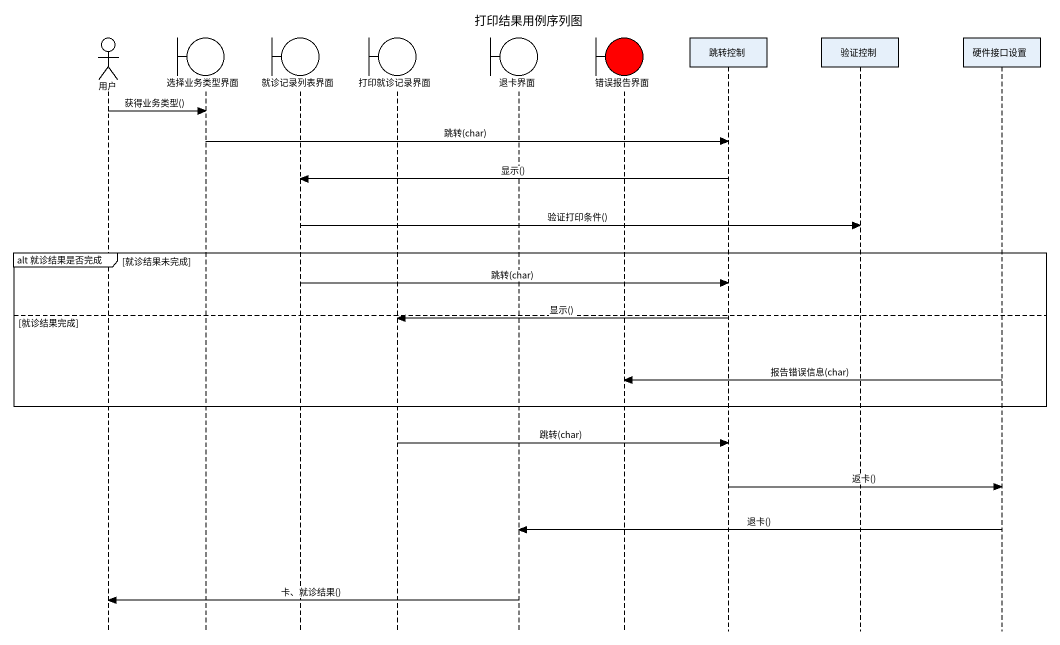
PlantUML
@startuml
title 打印结果用例序列图
hide footbox
actor 用户
boundary 选择业务类型界面
boundary 就诊记录列表界面
boundary 打印就诊记录界面
boundary 退卡界面
boundary 错误报告界面 #FF0000
participant 跳转控制
participant 验证控制
participant 硬件接口设置

用户 -> 选择业务类型界面 : 获得业务类型()
选择业务类型界面 -> 跳转控制 : 跳转(char)
跳转控制 -> 就诊记录列表界面 : 显示()
就诊记录列表界面 -> 验证控制 : 验证打印条件()
group alt 就诊结果是否完成 [就诊结果未完成]
  就诊记录列表界面 -> 跳转控制 : 跳转(char)
else 就诊结果完成
  跳转控制 -> 打印就诊记录界面 : 显示()
  硬件接口设置 -> 错误报告界面 : 报告错误信息(char)
end
打印就诊记录界面 -> 跳转控制 : 跳转(char)
跳转控制 -> 硬件接口设置 : 返卡()
硬件接口设置 -> 退卡界面 : 退卡()
退卡界面 -> 用户 : 卡、就诊结果()
@enduml
